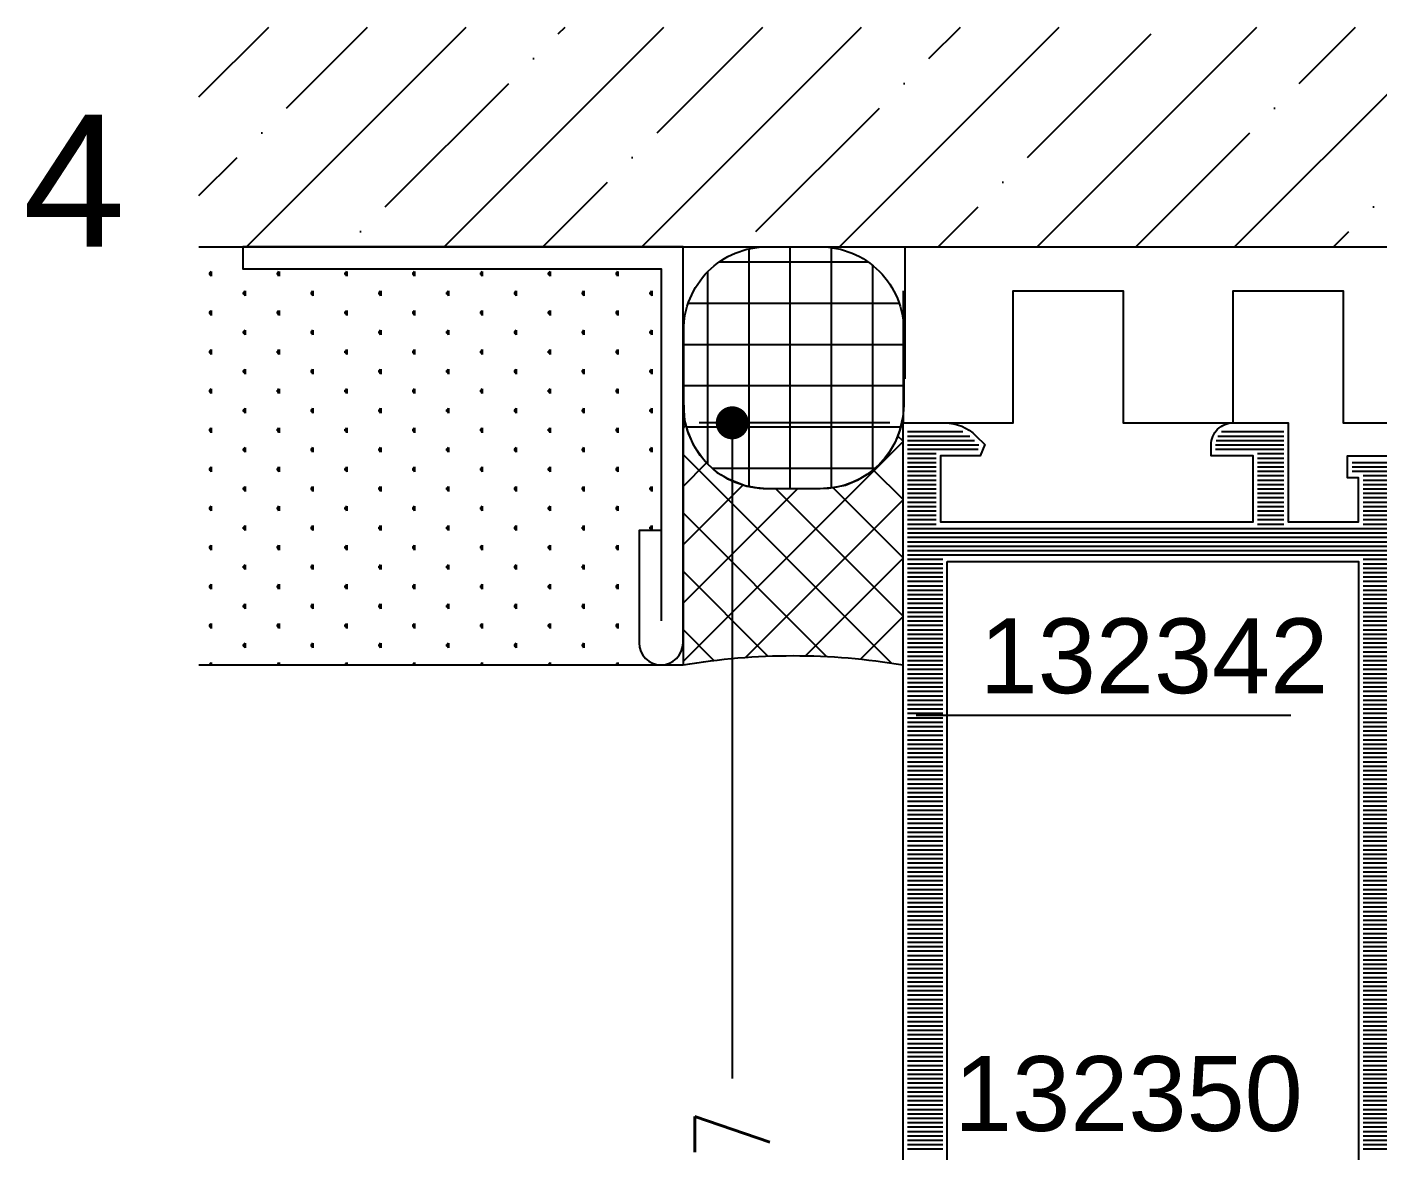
# Model space of a CAD drawing. Extents: x 16 to 197, y 49 to 240.
# Drawn here: x 18.24 to 48.94, y 213.72 to 239.26 of the extents above; entities that cross this region are included whole.
import ezdxf
from ezdxf.enums import TextEntityAlignment as Align

# ---------------------------------------------------------------- set-up
doc = ezdxf.new("R2010")
doc.units = 0
doc.header["$LTSCALE"] = 6
doc.linetypes.add('VERDECKT', pattern=[0.75, 0.5, -0.25])
doc.layers.get('0').update_dxf_attribs({"color": 4, "linetype": 'CONTINUOUS'})
doc.layers.get('DEFPOINTS').update_dxf_attribs({"linetype": 'CONTINUOUS'})
for name, color, linetype in [('01TXT', 7, 'CONTINUOUS'), ('CONST18', 3, 'CONTINUOUS'), ('CONST25', 3, 'CONTINUOUS'), ('CONST35', 2, 'CONTINUOUS'), ('KH_NOR', 7, 'CONTINUOUS'), ('KH_SCH', 3, 'CONTINUOUS'), ('LLMASSE', 7, 'CONTINUOUS'), ('PNR', 7, 'CONTINUOUS')]:
    doc.layers.add(name, color=color, linetype=linetype)
doc.styles.get("Standard").update_dxf_attribs({"font": 'simplex.shx', "width": 0.8})
doc.styles.add('SWISS', font='swiss.ttf')
doc.styles.add('SWISSL', font='swissl.ttf')
doc.dimstyles.new('DOK-1ZU1-PUNKT', dxfattribs={"dimscale": 0, "dimtxt": 3, "dimasz": 1.5, "dimexe": 1.5, "dimexo": 0.6, "dimgap": 1.5, "dimtad": 0, "dimdsep": 46, "dimtxsty": 'Standard', "dimblk": 'PUNKT', "dimblk1": 'PUNKT', "dimblk2": 'PUNKT', "dimcen": 0, "dimclrd": 2, "dimclre": 2, "dimclrt": 7, "dimadec": 0, "dimazin": 0, "dimtfac": 0.7, "dimtofl": 0, "dimtmove": 2, "dimatfit": 3, "dimldrblk": 'PUNKT', "dimfxl": 1, "dimtolj": 1, "dimarcsym": 0})

# ---------------------------------------------------------------- blocks, each defined once
blk = doc.blocks.new('*X30')
at = {"color": 0}
for p, q in [((0.2, 33), (1.8, 33)), ((0.2, 32.8), (1.8, 32.8)), ((0.2, 32.6), (1.8, 32.6)), ((20.9, 33), (22.3, 33)), ((20.9, 32.8), (22.3, 32.8)), ((20.9, 32.6), (22.3, 32.6)), ((0.2, 32.4), (1.8, 32.4)), ((0.2, 32.2), (1.8, 32.2)), ((0.2, 32), (1.8, 32)), ((20.9, 32.4), (22.3, 32.4)), ((20.9, 32.2), (22.3, 32.2)), ((20.9, 32), (22.3, 32)), ((0.2, 31.8), (1.8, 31.8)), ((0.2, 31.6), (1.8, 31.6)), ((0.2, 31.4), (1.8, 31.4)), ((20.9, 31.8), (22.3, 31.8)), ((20.9, 31.6), (22.3, 31.6)), ((20.9, 31.4), (22.3, 31.4)), ((0.2, 31.2), (1.8, 31.2)), ((0.2, 31), (1.8, 31)), ((0.2, 30.8), (1.8, 30.8)), ((20.9, 31.2), (22.3, 31.2)), ((20.9, 31), (22.3, 31)), ((20.9, 30.8), (22.3, 30.8)), ((0.2, 30.6), (1.8, 30.6)), ((0.2, 30.4), (1.8, 30.4)), ((0.2, 30.2), (1.8, 30.2)), ((20.9, 30.6), (22.3, 30.6)), ((20.9, 30.4), (22.3, 30.4)), ((20.9, 30.2), (22.3, 30.2)), ((0.2, 30), (1.8, 30)), ((0.2, 29.8), (1.8, 29.8)), ((0.2, 29.6), (1.8, 29.6)), ((20.9, 30), (22.3, 30)), ((20.9, 29.8), (22.3, 29.8)), ((20.9, 29.6), (22.3, 29.6)), ((0.2, 29.4), (1.8, 29.4)), ((0.2, 29.2), (1.8, 29.2)), ((0.2, 29), (1.8, 29)), ((20.9, 29.4), (22.3, 29.4)), ((20.9, 29.2), (22.3, 29.2)), ((20.9, 29), (22.3, 29)), ((0.2, 28.8), (1.8, 28.8)), ((0.2, 28.6), (1.8, 28.6)), ((0.2, 28.4), (1.8, 28.4)), ((20.9, 28.8), (22.3, 28.8)), ((20.9, 28.6), (22.3, 28.6)), ((20.9, 28.4), (22.3, 28.4)), ((0.2, 28.2), (1.8, 28.2)), ((0.2, 28), (1.8, 28)), ((0.2, 27.8), (1.8, 27.8)), ((20.9, 28.2), (22.3, 28.2)), ((20.9, 28), (22.3, 28)), ((20.9, 27.8), (22.3, 27.8)), ((0.2, 27.6), (1.8, 27.6)), ((0.2, 27.4), (1.8, 27.4)), ((0.2, 27.2), (1.8, 27.2)), ((20.9, 27.6), (22.3, 27.6)), ((20.9, 27.4), (22.3, 27.4)), ((20.9, 27.2), (22.3, 27.2)), ((0.2, 27), (1.8, 27)), ((0.2, 26.8), (1.8, 26.8)), ((0.2, 26.6), (1.8, 26.6)), ((0.2, 26.4), (1.8, 26.4)), ((20.9, 27), (22.3, 27)), ((20.9, 26.8), (22.3, 26.8)), ((20.9, 26.6), (22.3, 26.6)), ((20.9, 26.4), (22.3, 26.4)), ((0.2, 26.2), (1.8, 26.2)), ((0.2, 26), (1.8, 26)), ((0.2, 25.8), (1.8, 25.8)), ((20.9, 26.2), (22.3, 26.2)), ((20.9, 26), (22.3, 26)), ((20.9, 25.8), (22.3, 25.8)), ((0.2, 25.6), (1.8, 25.6)), ((0.2, 25.4), (1.8, 25.4)), ((0.2, 25.2), (1.8, 25.2)), ((20.9, 25.6), (22.3, 25.6)), ((20.9, 25.4), (22.3, 25.4)), ((20.9, 25.2), (22.3, 25.2)), ((0.2, 25), (1.8, 25)), ((0.2, 24.8), (1.8, 24.8)), ((0.2, 24.6), (1.8, 24.6)), ((20.9, 25), (22.3, 25)), ((20.9, 24.8), (22.3, 24.8)), ((20.9, 24.6), (22.3, 24.6)), ((0.2, 24.4), (1.8, 24.4)), ((0.2, 24.2), (1.8, 24.2)), ((0.2, 24), (1.8, 24)), ((20.9, 24.4), (22.3, 24.4)), ((20.9, 24.2), (22.3, 24.2)), ((20.9, 24), (22.3, 24)), ((0.2, 23.8), (1.8, 23.8)), ((0.2, 23.6), (1.8, 23.6)), ((0.2, 23.4), (1.8, 23.4)), ((20.9, 23.8), (22.3, 23.8)), ((20.9, 23.6), (22.3, 23.6)), ((20.9, 23.4), (22.3, 23.4)), ((0.2, 23.2), (1.8, 23.2)), ((0.2, 23), (1.8, 23)), ((0.2, 22.8), (1.8, 22.8)), ((20.9, 23.2), (22.3, 23.2)), ((20.9, 23), (22.3, 23)), ((20.9, 22.8), (22.3, 22.8)), ((0.2, 22.6), (1.8, 22.6)), ((0.2, 22.4), (1.8, 22.4)), ((0.2, 22.2), (1.8, 22.2)), ((20.9, 22.6), (22.3, 22.6)), ((20.9, 22.4), (22.3, 22.4)), ((20.9, 22.2), (22.3, 22.2)), ((0.2, 22), (1.8, 22)), ((0.2, 21.8), (1.8, 21.8)), ((0.2, 21.6), (1.8, 21.6)), ((20.9, 22), (22.3, 22)), ((20.9, 21.8), (22.3, 21.8)), ((20.9, 21.6), (22.3, 21.6)), ((0.2, 21.4), (1.8, 21.4)), ((0.2, 21.2), (1.8, 21.2)), ((0.2, 21), (1.8, 21)), ((20.9, 21.4), (22.3, 21.4)), ((20.9, 21.2), (22.3, 21.2)), ((20.9, 21), (22.3, 21)), ((0.2, 20.8), (1.8, 20.8)), ((0.2, 20.6), (1.8, 20.6)), ((0.2, 20.4), (1.8, 20.4)), ((20.9, 20.8), (22.3, 20.8)), ((20.9, 20.6), (22.3, 20.6)), ((20.9, 20.4), (22.3, 20.4)), ((0.2, 20.2), (1.8, 20.2)), ((0.2, 20), (1.8, 20)), ((0.2, 19.8), (1.8, 19.8)), ((20.9, 20.2), (22.3, 20.2)), ((20.9, 20), (22.3, 20)), ((20.9, 19.8), (22.3, 19.8)), ((0.2, 19.6), (1.8, 19.6)), ((0.2, 19.4), (1.8, 19.4)), ((0.2, 19.2), (1.8, 19.2)), ((20.9, 19.6), (22.3, 19.6)), ((20.9, 19.4), (22.3, 19.4)), ((20.9, 19.2), (22.3, 19.2)), ((0.2, 19), (1.8, 19)), ((0.2, 18.8), (1.8, 18.8)), ((0.2, 18.6), (1.8, 18.6)), ((20.9, 19), (22.3, 19)), ((20.9, 18.8), (22.3, 18.8)), ((20.9, 18.6), (22.3, 18.6)), ((0.2, 18.4), (1.8, 18.4)), ((0.2, 18.2), (1.8, 18.2)), ((0.2, 18), (1.8, 18)), ((20.9, 18.4), (22.3, 18.4)), ((20.9, 18.2), (22.3, 18.2)), ((20.9, 18), (22.3, 18)), ((0.2, 17.8), (1.8, 17.8)), ((0.2, 17.6), (1.8, 17.6)), ((0.2, 17.4), (1.8, 17.4)), ((0.2, 17.2), (1.8, 17.2)), ((20.9, 17.8), (22.3, 17.8)), ((20.9, 17.6), (22.3, 17.6)), ((20.9, 17.4), (22.3, 17.4)), ((20.9, 17.2), (22.3, 17.2)), ((0.2, 17), (1.8, 17)), ((0.2, 16.8), (1.8, 16.8)), ((0.2, 16.6), (1.8, 16.6)), ((20.9, 17), (22.3, 17)), ((20.9, 16.8), (22.3, 16.8)), ((20.9, 16.6), (22.3, 16.6)), ((0.2, 16.4), (1.8, 16.4)), ((0.2, 16.2), (1.8, 16.2)), ((0.2, 16), (1.8, 16)), ((20.9, 16.4), (22.3, 16.4)), ((20.9, 16.2), (22.3, 16.2)), ((20.9, 16), (22.3, 16)), ((0.2, 15.8), (1.8, 15.8)), ((0.2, 15.6), (1.8, 15.6)), ((0.2, 15.4), (1.8, 15.4)), ((20.9, 15.8), (22.3, 15.8)), ((20.9, 15.6), (22.3, 15.6)), ((20.9, 15.4), (22.3, 15.4)), ((0.2, 15.2), (1.8, 15.2)), ((0.2, 15), (1.8, 15)), ((0.2, 14.8), (1.8, 14.8)), ((20.9, 15.2), (22.3, 15.2)), ((20.9, 15), (22.3, 15)), ((20.9, 14.8), (22.3, 14.8)), ((0.2, 14.6), (1.8, 14.6)), ((0.2, 14.4), (1.8, 14.4)), ((0.2, 14.2), (1.8, 14.2)), ((20.9, 14.6), (22.3, 14.6)), ((20.9, 14.4), (22.3, 14.4)), ((20.9, 14.2), (22.3, 14.2)), ((0.2, 14), (1.8, 14)), ((0.2, 13.8), (1.8, 13.8)), ((0.2, 13.6), (1.8, 13.6)), ((20.9, 14), (22.3, 14)), ((20.9, 13.8), (22.3, 13.8)), ((20.9, 13.6), (22.3, 13.6)), ((0.2, 13.4), (1.8, 13.4)), ((0.2, 13.2), (1.8, 13.2)), ((0.2, 13), (1.8, 13)), ((20.9, 13.4), (22.3, 13.4)), ((20.9, 13.2), (22.3, 13.2)), ((20.9, 13), (22.3, 13)), ((0.2, 12.8), (1.8, 12.8)), ((0.2, 12.6), (1.8, 12.6)), ((0.2, 12.4), (1.8, 12.4)), ((20.9, 12.8), (22.3, 12.8)), ((20.9, 12.6), (22.3, 12.6)), ((20.9, 12.4), (22.3, 12.4)), ((0.2, 12.2), (1.8, 12.2)), ((0.2, 12), (1.8, 12)), ((0.2, 11.8), (1.8, 11.8)), ((20.9, 12.2), (22.3, 12.2)), ((20.9, 12), (22.3, 12)), ((20.9, 11.8), (22.3, 11.8)), ((0.2, 11.6), (1.8, 11.6)), ((0.2, 11.4), (1.8, 11.4)), ((0.2, 11.2), (1.8, 11.2)), ((20.9, 11.6), (22.3, 11.6)), ((20.9, 11.4), (22.3, 11.4)), ((20.9, 11.2), (22.3, 11.2)), ((0.2, 11), (1.8, 11)), ((0.2, 10.8), (1.8, 10.8)), ((0.2, 10.6), (1.8, 10.6)), ((20.9, 11), (22.3, 11)), ((20.9, 10.8), (22.3, 10.8)), ((20.9, 10.6), (22.3, 10.6)), ((0.2, 10.4), (1.8, 10.4)), ((0.2, 10.2), (1.8, 10.2)), ((0.2, 10), (1.8, 10)), ((20.9, 10.4), (22.3, 10.4)), ((20.9, 10.2), (22.3, 10.2)), ((20.9, 10), (22.3, 10)), ((0.2, 9.8), (1.8, 9.8)), ((0.2, 9.6), (1.8, 9.6)), ((0.2, 9.4), (1.8, 9.4)), ((20.9, 9.8), (22.3, 9.8)), ((20.9, 9.6), (22.3, 9.6)), ((20.9, 9.4), (22.3, 9.4)), ((0.2, 9.2), (1.8, 9.2)), ((0.2, 9), (1.8, 9)), ((0.2, 8.8), (1.8, 8.8)), ((0.2, 8.6), (1.8, 8.6)), ((20.9, 9.2), (22.3, 9.2)), ((20.9, 9), (22.3, 9)), ((20.9, 8.8), (22.3, 8.8)), ((20.9, 8.6), (22.3, 8.6)), ((0.2, 8.4), (1.8, 8.4)), ((0.2, 8.2), (1.8, 8.2)), ((0.2, 8), (1.8, 8)), ((20.9, 8.4), (22.3, 8.4)), ((20.9, 8.2), (22.3, 8.2)), ((20.9, 8), (22.3, 8)), ((0.2, 7.8), (1.8, 7.8)), ((0.2, 7.6), (1.8, 7.6)), ((0.2, 7.4), (1.8, 7.4)), ((20.9, 7.8), (22.3, 7.8)), ((20.9, 7.6), (22.3, 7.6)), ((20.9, 7.4), (22.3, 7.4)), ((0.2, 7.2), (1.8, 7.2)), ((0.2, 7), (1.8, 7)), ((0.2, 6.8), (1.8, 6.8)), ((20.9, 7.2), (22.3, 7.2)), ((20.9, 7), (22.3, 7)), ((20.9, 6.8), (22.3, 6.8)), ((0.2, 6.6), (1.8, 6.6)), ((0.2, 6.4), (1.8, 6.4)), ((0.2, 6.2), (1.8, 6.2)), ((20.9, 6.6), (22.3, 6.6)), ((20.9, 6.4), (22.3, 6.4)), ((20.9, 6.2), (22.3, 6.2)), ((0.2, 6), (22.3, 6)), ((0.2, 5.8), (22.3, 5.8)), ((0.2, 5.6), (22.3, 5.6)), ((0.2, 5.4), (22.3, 5.4)), ((0.2, 5.2), (22.3, 5.2)), ((0.2, 5), (22.3, 5)), ((0.2, 4.8), (22.3, 4.8)), ((0.2, 4.6), (1.5, 4.6)), ((0.2, 4.4), (1.5, 4.4)), ((16.1, 4.6), (17.3, 4.6)), ((16.1, 4.4), (17.3, 4.4)), ((20.9, 4.6), (22.3, 4.6)), ((20.9, 4.4), (22.3, 4.4)), ((0.2, 4.2), (1.5, 4.2)), ((0.2, 4), (1.5, 4)), ((0.2, 3.8), (1.5, 3.8)), ((16.1, 4.2), (17.3, 4.2)), ((16.1, 4), (17.3, 4)), ((16.1, 3.8), (17.3, 3.8)), ((20.9, 4.2), (22.3, 4.2)), ((20.9, 4), (22.3, 4)), ((20.9, 3.8), (22.3, 3.8)), ((0.2, 3.6), (1.5, 3.6)), ((0.2, 3.4), (1.5, 3.4)), ((0.2, 3.2), (1.5, 3.2)), ((16.1, 3.6), (17.3, 3.6)), ((16.1, 3.4), (17.3, 3.4)), ((16.1, 3.2), (17.3, 3.2)), ((20.9, 3.6), (22.3, 3.6)), ((20.9, 3.4), (22.3, 3.4)), ((20.9, 3.2), (22.3, 3.2)), ((0.2, 3), (1.5, 3)), ((0.2, 2.8), (1.5, 2.8)), ((0.2, 2.6), (1.5, 2.6)), ((16.1, 3), (17.3, 3)), ((16.1, 2.8), (17.3, 2.8)), ((16.1, 2.6), (17.3, 2.6)), ((20.9, 3), (49.1, 3)), ((20.9, 2.8), (49.1, 2.8)), ((20.9, 2.6), (49.1, 2.6)), ((0.2, 2.4), (1.5, 2.4)), ((0.2, 2.2), (1.5, 2.2)), ((0.2, 2), (1.5, 2)), ((16.1, 2.4), (17.3, 2.4)), ((16.1, 2.2), (17.3, 2.2)), ((16.1, 2), (17.3, 2)), ((20.4, 2.2), (49.6, 2.2)), ((20.4, 2), (49.6, 2)), ((20.9, 2.4), (49.1, 2.4)), ((0.2, 1.8), (1.5, 1.8)), ((0.2, 1.6), (1.5, 1.6)), ((0.2, 1.4), (1.5, 1.4)), ((16.1, 1.8), (17.3, 1.8)), ((16.1, 1.6), (17.3, 1.6)), ((16.1, 1.4), (17.3, 1.4)), ((20.4, 1.8), (49.6, 1.8)), ((0.2, 1.2), (3.408, 1.2)), ((0.2, 1), (3.441, 1)), ((0.2, 0.8), (3.241, 0.8)), ((14.2, 1.2), (17.3, 1.2)), ((14.2, 1), (17.3, 1)), ((14.225, 0.8), (17.3, 0.8)), ((0.2, 0.6), (3.027, 0.6)), ((0.2, 0.4), (2.72, 0.4)), ((14.307, 0.6), (17.3, 0.6)), ((14.471, 0.4), (17.3, 0.4))]:
    blk.add_line(p, q, dxfattribs=at)
blk = doc.blocks.new('B-LL132342')
at = {"layer": 'KH_NOR'}
blk.add_lwpolyline([(0, 67), (0, 0), (0, 0), (1.896, 0, 0.198912), (3.31, 0.586), (3.712, 0.988), (3.5, 1.5), (1.7, 1.5), (1.7, 4.5), (15.9, 4.5), (15.9, 1.5), (14, 1.5), (14, 1, 0.414214), (15, 0), (17.5, 0), (17.5, 4.5), (20.7, 4.5), (20.7, 2.5), (20.2, 2.5), (20.2, 1.5), (49.8, 1.5)], format="xyb", dxfattribs=at)
blk.add_lwpolyline([(2, 6.3), (20.7, 6.3), (20.7, 35.7), (13.7, 35.7, -0.414214), (12.7, 36.7), (12.7, 57.7), (9.2, 57.7), (9.2, 65), (2, 65), (2, 6.3)], format="xyb", close=True, dxfattribs=at)
at = {"layer": 'KH_SCH'}
blk.add_blockref('*X30', (0, 0), dxfattribs=at)
blk = doc.blocks.new('PUNKT')
at = {"color": 0, "linetype": 'CONTINUOUS'}
blk.add_line((-0.5, 0), (-1, 0), dxfattribs=at)
at = {"color": 0, "linetype": 'CONTINUOUS', "const_width": 0.5}
blk.add_lwpolyline([(-0.25, 0, 1), (0.25, 0, 1)], format="xyb", close=True, dxfattribs=at)
blk = doc.blocks.new('*D35')
at = {"color": 3, "linetype": 'ByBlock'}
for p, q in [((37.846, 230.265), (33.515, 230.265)), ((34.265, 229.515), (34.265, 215.366)), ((34.265, 197.515), (34.265, 211.664)), ((37.846, 196.765), (33.515, 196.765))]:
    blk.add_line(p, q, dxfattribs=at)
at = {"layer": 'DEFPOINTS', "color": 0, "linetype": 'ByBlock'}
for p in [(34.265, 230.265), (38.146, 230.265), (38.146, 196.765)]:
    blk.add_point(p, dxfattribs=at)
at = {"color": 3, "linetype": 'ByBlock', "xscale": 0.75, "yscale": 0.75, "zscale": 0.75}
for p, rotation in [((34.265, 230.265), 90), ((34.265, 196.765), 270)]:
    blk.add_blockref('PUNKT', p, dxfattribs=dict(at, rotation=rotation))
at = {"color": 3, "linetype": 'ByBlock', "insert": (34.265, 213.515), "char_height": 1.7, "attachment_point": 5, "rotation": 90}
blk.add_mtext('\\A1;67', dxfattribs=at)
blk = doc.blocks.new('*X8')
for p, q in [((20.625, 171.118), (20.625, 176.582)), ((21.562, 171.1), (21.562, 176.6)), ((22.5, 171.146), (22.5, 176.554)), ((19.786, 176.25), (23.184, 176.25)), ((19.688, 171.525), (19.688, 176.175)), ((23.437, 171.665), (23.437, 176.035)), ((19.087, 175.312), (23.884, 175.312)), ((18.985, 174.375), (23.985, 174.375)), ((18.985, 173.438), (23.985, 173.438)), ((19.052, 172.5), (23.918, 172.5)), ((19.643, 171.562), (23.328, 171.562))]:
    blk.add_line(p, q)
blk = doc.blocks.new('*X9')
for p, q in [((26.876, 27.483), (26.81, 27.549)), ((21.88, 27.183), (22.004, 27.307)), ((26.88, 22.176), (21.88, 27.176)), ((22.143, 22.143), (26.88, 26.88)), ((21.88, 25.857), (22.558, 26.535)), ((26.88, 26.153), (26.344, 26.689)), ((21.88, 24.532), (23.477, 26.129)), ((21.88, 23.206), (24.775, 26.101)), ((26.88, 23.501), (24.28, 26.101)), ((26.88, 24.827), (25.517, 26.19)), ((25.457, 22.272), (21.88, 25.85)), ((23.617, 22.292), (26.88, 25.554)), ((24.096, 22.308), (21.88, 24.524)), ((24.952, 22.3), (26.88, 24.228)), ((22.846, 22.232), (21.88, 23.198)), ((26.18, 22.203), (26.88, 22.903))]:
    blk.add_line(p, q)

msp = doc.modelspace()

# ---------------------------------------------------------------- hatches: boundary and pattern name
at = {"layer": 'CONST18'}
h = msp.add_hatch(dxfattribs=at)
h.set_pattern_fill('ANSI35', color=256, scale=0.5, style=0)
h.paths.add_polyline_path([(22.1464, 239.2588), (22.1464, 234.2647), (89.1057, 234.2647), (89.1057, 239.2588)])
at = {"layer": 'CONST35'}
h = msp.add_hatch(dxfattribs=at)
h.set_pattern_fill('SWAMP', color=256, scale=0.035, angle=-90, style=0)
h.set_pattern_definition([(270, (291.8904, 253.2647), (-0.769895, -0.4445), [0.111125, -0.777875]), (180, (291.8904, 253.2091), (-0.769895, 0.4445), [0.0555625, -1.484231]), (180, (291.8904, 253.1952), (-0.769895, 0.4445), [0.04445, -1.4953435]), (180, (291.8904, 253.223), (-0.769895, 0.4445), [0.04445, -1.4953435]), (210, (291.8904, 253.1813), (-0.7698958, 0.4444986), [0.03556, -0.85344]), (150, (291.8904, 253.2369), (-8e-07, 0.8889986), [0.03556, -0.85344])])
h.paths.add_polyline_path([(22.0904, 224.7647), (22.044, 234.2647), (22.9904, 234.2647), (22.9904, 233.7647), (32.4904, 233.7647), (32.4904, 227.7647), (31.9904, 227.7647), (31.9904, 224.7647)])

# ---------------------------------------------------------------- linework, layer by layer
at = {"layer": 'CONST18'}
msp.add_line((22.1464, 234.2647), (89.1057, 234.2647), dxfattribs=at)
at = {"layer": 'CONST18', "linetype": 'VERDECKT'}
msp.add_line((38.1821, 234.2629), (38.1821, 230.1665), dxfattribs=at)
at = {"layer": 'CONST18'}
for points in [[(33.1464, 225.2147), (33.1464, 234.2647), (23.1464, 234.2647), (23.1464, 233.7647), (32.6464, 233.7647), (32.6464, 225.7647)], [(38.1464, 233.2647), (38.1464, 230.2647), (40.6464, 230.2647), (40.6464, 233.2647), (43.1464, 233.2647), (43.1464, 230.2647), (45.6464, 230.2647), (45.6464, 233.2647), (48.1464, 233.2647), (48.1464, 230.2647), (50.6464, 230.2647)], [(32.6464, 227.8147), (32.1464, 227.8147), (32.1464, 225.2647)]]:
    msp.add_lwpolyline(points, dxfattribs=at)
for points in [[(36.2612, 228.7647), (35.0612, 228.7647, -0.4142136), (33.1612, 230.6647), (33.1612, 232.3647, -0.4142136), (35.0612, 234.2647), (36.2613, 234.2647, -0.4142248), (38.1613, 232.3646), (38.1612, 230.6646, -0.4142023)], [(33.1464, 227.0647), (33.1464, 224.7647, -0.0839202), (38.1464, 224.7647), (38.1464, 230.432), (38.0664, 230.0847), (37.9664, 229.8247), (37.7964, 229.5347), (37.5964, 229.3047), (37.3664, 229.1147), (37.1064, 228.9547), (36.8364, 228.8447), (36.5764, 228.7947), (36.2612, 228.7647), (35.0612, 228.7647), (34.8164, 228.7847), (34.5564, 228.8347), (34.1764, 228.9847), (33.9264, 229.1247), (33.7064, 229.3247), (33.5364, 229.5247), (33.3864, 229.7647), (33.2564, 230.0747), (33.1864, 230.3147), (33.1612, 230.6647), (33.1464, 229.9647)]]:
    msp.add_lwpolyline(points, format="xyb", close=True, dxfattribs=at)
msp.add_arc((32.6464, 225.2647), 0.5, 180, 360, dxfattribs=at)
at = {"layer": 'CONST25'}
msp.add_lwpolyline([(22.1464, 224.7647), (33.1464, 224.7647)], dxfattribs=at)
at = {"layer": 'PNR', "color": 3}
msp.add_lwpolyline([(38.4452, 223.6219), (40.0458, 223.6219), (46.9556, 223.6219)], dxfattribs=at)

# ---------------------------------------------------------------- block references
at = {"xscale": -0.5, "yscale": 0.5, "zscale": 0.5, "rotation": 180}
msp.add_blockref('B-LL132342', (38.1464, 230.2647), dxfattribs=at)
at = {"layer": 'CONST18', "xscale": -1}
for name, p in [('*X8', (57.1464, 57.6647)), ('*X9', (60.0264, 202.6635))]:
    msp.add_blockref(name, p, dxfattribs=at)

# ---------------------------------------------------------------- texts
at = {"layer": '01TXT', "color": 40, "style": 'SWISS'}
msp.add_text('4', height=3, dxfattribs=at).set_placement((18.1464, 234.2647))
at = {"layer": 'PNR', "color": 10, "style": 'SWISSL'}
msp.add_text('132342', height=1.7, dxfattribs=at).set_placement((39.8839, 224.1219))
msp.add_text('132350', height=1.7, dxfattribs=at).set_placement((47.2267, 214.1745), align=Align.RIGHT)

# ---------------------------------------------------------------- dimensions: what is measured, and where the dimension line sits
at = {"layer": 'LLMASSE'}
dim = msp.add_linear_dim(base=(34.2646, 230.2647), p1=(38.1464, 196.7647), p2=(38.1464, 230.2647), angle=270, dimstyle='DOK-1ZU1-PUNKT', override={"dimscale": 0.5, "dimtxt": 3.4, "dimlfac": 2, "dimclrd": 3, "dimclre": 3, "dimclrt": 3}, dxfattribs=at)
dim.commit()
dim.dimension.update_dxf_attribs({"geometry": '*D35', "text_midpoint": (34.2646, 213.5147), "dimtype": 160})

doc.saveas('drawing.dxf')
